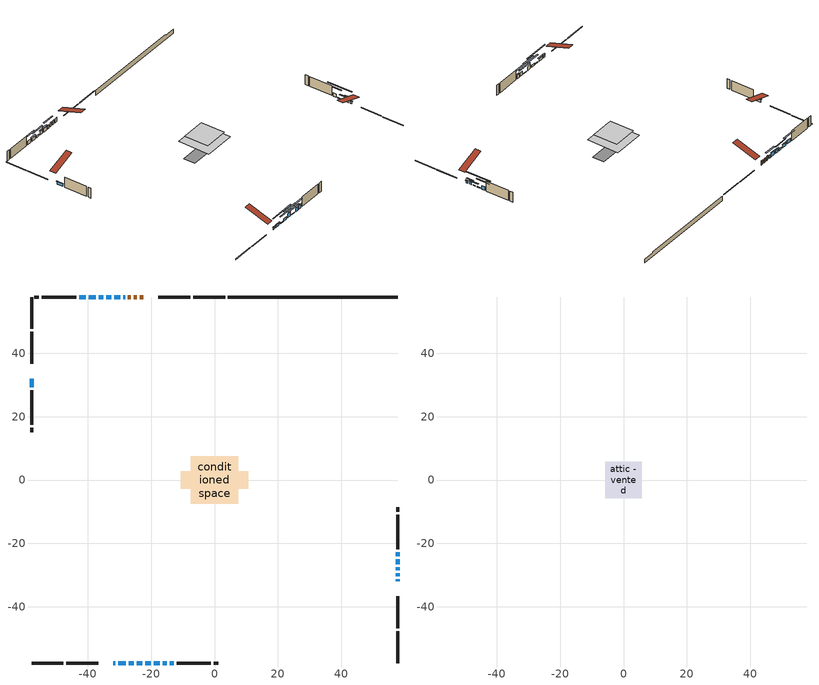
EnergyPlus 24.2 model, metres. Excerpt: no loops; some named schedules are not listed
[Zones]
conditioned space
 floor outside (Floor1 construction): -2.55,-2.55 -2.55,2.55 2.55,2.55 2.55,-2.55 z0.64
 floor adiabatic (AdiabaticFloorConstruction): -7.51,-7.51 -7.51,7.51 7.51,7.51 7.51,-7.51 z3.08
 floor foundation (Slab1 construction): -10.65,-2.72 -10.65,2.72 10.65,2.72 10.65,-2.72 z-1.68
 wall outside (RimJoist1 construction): 3.32,57.74 -6.74,57.74 / -57.74,-57.74 -47.69,-57.74 / -57.74,57.74 -57.74,47.69 / 57.74,-57.74 57.74,-47.69 z0.64:0.94
 wall outside (RimJoist2 construction): -7.66,57.74 -17.69,57.74 / -46.76,-57.74 -36.73,-57.74 / -57.74,46.76 -57.74,36.73 / 57.74,-46.76 57.74,-36.73 z0.64:0.94
 wall outside (AdiabaticWallConstruction 1): -22.53,57.74 -23.65,57.74 / -24.58,57.74 -25.44,57.74 / -26.37,57.74 -27.3,57.74 z0.64:2.67
 wall outside (AdiabaticWallConstruction): -28.23,57.74 -28.74,57.74 z0.64:2.24; -29.67,57.74 -31.68,57.74 / -32.6,57.74 -34.1,57.74 / -40.68,57.74 -42.68,57.74 z0.64:2.39; -35.03,57.74 -36.53,57.74 z0.64:1.5; -37.46,57.74 -39.75,57.74 z0.64:2.11; -31.89,-57.74 -31.25,-57.74 z0.64:1.76; -30.33,-57.74 -27.99,-57.74 / -24.61,-57.74 -22.83,-57.74 z0.64:1.78; 57.74,-31.89 57.74,-31.28 z0.64:1.61; 57.74,-30.35 57.74,-29.38 z0.64:1.96; 57.74,-28.46 57.74,-27.49 z0.64:0.97; -27.06,-57.74 -25.54,-57.74 z0.64:1.02; 57.74,-26.56 57.74,-25.04 z0.64:1; -21.9,-57.74 -20.07,-57.74 z0.64:2.65; -19.15,-57.74 -17.32,-57.74 z0.64:0.95; -16.39,-57.74 -15.12,-57.74 / -14.19,-57.74 -12.92,-57.74 z0.64:2.37; 57.74,-24.11 57.74,-22.79 z0.64:2.27; -57.74,31.89 -57.74,29.25 z0.64:1.81
 wall outside (Wall1 construction): -43.61,57.74 -54.45,57.74 / -11.99,-57.74 -1.15,-57.74 / -57.74,28.32 -57.74,17.48 / 57.74,-21.86 57.74,-11.02 z0.64:5.52
 wall outside (Wall2 construction): -55.38,57.74 -56.81,57.74 / -0.22,-57.74 1.22,-57.74 / -57.74,16.55 -57.74,15.12 / 57.74,-10.09 57.74,-8.66 z0.64:5.52
 wall foundation (FoundationWall1 construction): 4.25,57.74,-1.68 4.25,57.74,0.64 52.39,57.74,0.64 52.39,57.74,0.08 57.74,57.74,0.08 57.74,57.74,-1.68
 window (WindowConstruction 17): -28.23,57.74 -28.74,57.74 z0.64:2.24
 window (WindowConstruction 8): -29.67,57.74 -31.67,57.74 z0.64:2.39
 window (WindowConstruction 9): -32.6,57.74 -34.1,57.74 z0.64:2.39
 window (WindowConstruction 10): -35.03,57.74 -36.53,57.74 z0.64:1.5
 window (WindowConstruction 11): -37.46,57.74 -39.75,57.74 z0.64:2.11
 window (WindowConstruction 12): -31.89,-57.74 -31.26,-57.74 z0.64:1.76
 window (WindowConstruction 13): -30.33,-57.74 -27.99,-57.74 z0.64:1.78
 window (WindowConstruction 14): 57.74,-31.89 57.74,-31.28 z0.64:1.61
 window (WindowConstruction 15): 57.74,-30.35 57.74,-29.38 z0.64:1.96
 window (WindowConstruction 16): 57.74,-28.46 57.74,-27.49 z0.64:0.97
 window (WindowConstruction): -40.68,57.74 -42.68,57.74 z0.64:2.39
 window (WindowConstruction 18): -27.06,-57.74 -25.54,-57.74 z0.64:1.02
 window (WindowConstruction 19): 57.74,-26.56 57.74,-25.04 z0.64:1
 window (WindowConstruction 1): -24.61,-57.74 -22.83,-57.74 z0.64:1.78
 window (WindowConstruction 2): -21.9,-57.74 -20.08,-57.74 z0.64:2.65
 window (WindowConstruction 3): -19.15,-57.74 -17.32,-57.74 z0.64:0.94
 window (WindowConstruction 4): -16.39,-57.74 -15.12,-57.74 z0.64:2.37
 window (WindowConstruction 5): -14.19,-57.74 -12.92,-57.74 z0.64:2.37
 window (WindowConstruction 6): 57.74,-24.11 57.74,-22.79 z0.64:2.26
 window (WindowConstruction 7): -57.74,31.89 -57.74,29.25 z0.64:1.81
 door (Door): -22.53,57.74 -23.65,57.74 z0.64:2.67
 door (Door 1): -24.58,57.74 -25.44,57.74 z0.64:2.67
 door (Door 2): -26.37,57.74 -27.3,57.74 z0.64:2.67
 ceiling adiabatic (AdiabaticFloorConstruction): 7.51,-7.51 7.51,7.51 -7.51,7.51 -7.51,-7.51 z3.08
attic - vented
 floor to conditioned space (Floor2 construction Reversed): -5.81,-5.81 -5.81,5.81 5.81,5.81 5.81,-5.81 z5.52
 roof outside (Roof1 construction): -21.6,57.74,5.52 -21.6,46.43,9.29 -18.62,46.43,9.29 -18.62,57.74,5.52; -32.82,-57.74,5.52 -32.82,-46.43,9.29 -35.8,-46.43,9.29 -35.8,-57.74,5.52; -57.74,32.82,5.52 -46.43,32.82,9.29 -46.43,35.8,9.29 -57.74,35.8,5.52; 57.74,-32.82,5.52 46.43,-32.82,9.29 46.43,-35.8,9.29 57.74,-35.8,5.52
shading: -31.41,57.74 -25.56,57.74 -25.56,58.16 -31.41,58.16 z4.91; -31.97,57.74 -29.37,57.74 -29.37,58.2 -31.97,58.2 z2.69; -34.3,57.74 -32.4,57.74 -32.4,58.16 -34.3,58.16 z2.59; -39.2,57.74 -32.36,57.74 -32.36,58.16 -39.2,58.16 z4.17; -40.05,57.74 -37.16,57.74 -37.16,58.2 -40.05,58.2 z2.41; -30.96,-57.74 -32.19,-57.74 -32.19,-58.2 -30.96,-58.2 z2.06; -27.69,-57.74 -30.63,-57.74 -30.63,-58.2 -27.69,-58.2 z2.08; 57.74,-30.98 57.74,-32.19 58.2,-32.19 58.2,-30.98 z1.9; 57.74,-28.17 57.74,-31.57 58.2,-31.57 58.2,-28.17 z3.18; 57.74,-25.81 57.74,-30.13 58.2,-30.13 58.2,-25.81 z2.65; -45.35,57.74 -38.01,57.74 -38.01,58.16 -45.35,58.16 z5.06; -20.16,-57.74 -32.44,-57.74 -32.44,-58.16 -20.16,-58.16 z6.4; 57.74,-19.66 57.74,-31.94 58.16,-31.94 58.16,-19.66 z6.38; -20.16,-57.74 -27.28,-57.74 -27.28,-58.16 -20.16,-58.16 z4.45; -17.41,-57.74 -24.57,-57.74 -24.57,-58.16 -17.41,-58.16 z5.32; -14.65,-57.74 -21.82,-57.74 -21.82,-58.16 -14.65,-58.16 z3.61; -12.45,-57.74 -19.06,-57.74 -19.06,-58.16 -12.45,-58.16 z5.04; -12.72,-57.74 -14.39,-57.74 -14.39,-58.16 -12.72,-58.16 z2.57; 57.74,-20.12 57.74,-26.78 58.16,-26.78 58.16,-20.12 z4.93; -57.74,28.95 -57.74,32.19 -58.2,32.19 -58.2,28.95 z2.11
[Building]
Building 1: Terrain=Suburbs
[Site:Location]
Toronto City Centre_ON: Latitude {deg}=43.63; Longitude {deg}=-79.39; Time Zone {hr}=-5; Elevation {m}=77; Keep Site Location Information=Yes
[Site:GroundTemperature:Shallow]
5.01852, 3.26908, 3.12898, 3.95918, 7.29196, 10.6092, 13.4851, 15.3069, 15.4617, 13.9799, 11.1774, 7.9619
[Site:WaterMainsTemperature]
Calculation Method=Schedule; Temperature Schedule=mains temperature schedule
[Material] Roughness=Rough; Thermal Absorptance=0.9
Name | Thickness {m} | Conductivity {W/m-K} | Density {kg/m3} | Specific Heat {J/kg-K} | Solar Absorptance | Visible Absorptance
asphalt or fiberglass shingles | 0.00635 | 0.162714 | 1121.4 | 1465.45 | 0.4 | 0.4
ceiling loosefill ins | 0.254 | 0.0480833 | 16.02 | 1046.75 | 0.7 | 0.7
ceiling stud and cavity | 0.1397 | 0.0910875 | 65.682 | 1177.47 | 0.7 | 0.7
concrete 4.0 in. | 0.1016 | 1.803125 | 2242.8 | 837.4 | 0.7 | 0.7
concrete 8.0 in. | 0.2032 | 1.803125 | 2242.8 | 837.4 | 0.7 | 0.7
door material | 0.04445 | 0.0639163 | 512.64 | 1214.23 | 0.7 | 0.7
door material 1 | 0.04445 | 0.188738 | 512.64 | 1214.23 | 0.7 | 0.7
exterior vertical ins | 0.00392342 | 0.029427 | 32.04 | 1214.23 | 0.7 | 0.7
floor covering | 0.0127 | 0.0433444 | 54.468 | 1339.84 | 0.6 | 0.6
floor rigid ins | 0.103632 | 0.029427 | 32.04 | 1214.23 | 0.7 | 0.7
floor rigid ins 1; wall rigid ins 1 | 0.512978 | 0.029427 | 32.04 | 1214.23 | 0.7 | 0.7
floor stud and cavity | 0.1397 | 0.159891 | 92.3553 | 1139.71 | 0.7 | 0.7
floor stud and cavity 1 | 0.1397 | 1.75129 | 37.0049 | 1207.88 | 0.7 | 0.7
furniture material conditioned space 1 | 0.1524 | 0.115458 | 640.8 | 1214.23 | 0.6 | 0.6
gypsum board | 0.0127 | 0.160291 | 801 | 837.4 | 0.6 | 0.6
gypsum board 1 | 0.0127 | 0.160291 | 801 | 837.4 | 0.7 | 0.7
osb sheathing 0.5 in. | 0.0127 | 0.115458 | 512.64 | 1214.23 | 0.7 | 0.7
osb sheathing 0.75 in. | 0.01905 | 0.115458 | 512.64 | 1214.23 | 0.7 | 0.7
osb sheathing 2.0 in. | 0.0508 | 0.115458 | 512.64 | 1214.23 | 0.7 | 0.7
rim joist rigid ins; wall rigid ins | 0.051816 | 0.029427 | 32.04 | 1214.23 | 0.7 | 0.7
rim joist stud and cavity | 0.0508 | 0.0404867 | 125.044 | 1163.47 | 0.6 | 0.6
rim joist stud and cavity 1 | 0.0508 | 0.0407152 | 125.044 | 1163.47 | 0.6 | 0.6
wall stud and cavity | 0.1397 | 0.1517 | 139.0536 | 1170.24 | 0.7 | 0.7
wall stud and cavity 1 | 0.1397 | 0.188455 | 139.0536 | 1170.24 | 0.7 | 0.7
wall stud and cavity 2 | 0.0889 | 0.380278 | 52.3479 | 1209.89 | 0.7 | 0.7
wall stud and cavity 3 | 0.0889 | 0.391764 | 83.0341 | 1211.67 | 0.7 | 0.7
wood siding | 0.0254 | 0.102417 | 544.68 | 1172.36 | 0.4 | 0.4
wood siding 1; wood siding 2; wood siding 3 | 0.0254 | 0.102417 | 544.68 | 1172.36 | 0.7 | 0.7
[WindowMaterial:SimpleGlazingSystem]
Name | U-Factor {W/m2-K} | Solar Heat Gain Coefficient
WindowMaterial | 3.03546 | 0.65
WindowMaterial 1 | 3.05136 | 0.62
WindowMaterial 10 | 3.03773 | 0.65
WindowMaterial 11 | 3.08713 | 0.53
WindowMaterial 12 | 3.04681 | 0.63
WindowMaterial 13 | 3.09224 | 0.51
WindowMaterial 14 | 3.06442 | 0.66
WindowMaterial 15 | 3.145612 | 0.53
WindowMaterial 16 | 2.38703 | 0.55
WindowMaterial 17 | 2.49094 | 0.34
WindowMaterial 18 | 2.750991 | 0.33
WindowMaterial 2 | 3.313113 | 0.59
WindowMaterial 3 | 3.15867 | 0.54
WindowMaterial 4 | 3.04795 | 0.68
WindowMaterial 5 | 3.04852 | 0.63
WindowMaterial 6 | 3.05817 | 0.6
WindowMaterial 7 | 3.03376 | 0.7
WindowMaterial 8 | 3.04114 | 0.69
WindowMaterial 9 | 3.06612 | 0.66
[Construction]
AdiabaticFloorConstruction: floor stud and cavity 1, floor rigid ins 1, osb sheathing 0.75 in., floor covering
AdiabaticWallConstruction: wood siding 2, wall rigid ins 1, wall stud and cavity 2, gypsum board
AdiabaticWallConstruction 1: wood siding 3, wall rigid ins 1, wall stud and cavity 2, gypsum board
Door; Door 1: door material
Door 2: door material 1
Floor1 construction: floor stud and cavity, floor rigid ins, osb sheathing 0.75 in., floor covering
Floor2 construction Reversed: gypsum board, ceiling stud and cavity, ceiling loosefill ins
FoundationWall1 construction: concrete 8.0 in., gypsum board 1
furniture construction conditioned space 1: furniture material conditioned space 1
PartitionWallConstruction: gypsum board, wall stud and cavity 3, gypsum board
RimJoist1 construction: wood siding 1, rim joist rigid ins, osb sheathing 2.0 in., rim joist stud and cavity
RimJoist2 construction: wood siding 1, rim joist rigid ins, osb sheathing 2.0 in., rim joist stud and cavity 1
Roof1 construction: asphalt or fiberglass shingles
Slab1 construction: concrete 4.0 in.
Wall1 construction: wood siding, wall rigid ins, osb sheathing 0.5 in., wall stud and cavity, gypsum board
Wall2 construction: wood siding, wall rigid ins, osb sheathing 0.5 in., wall stud and cavity 1, gypsum board
WindowConstruction: WindowMaterial
WindowConstruction 1: WindowMaterial 1
WindowConstruction 10: WindowMaterial 9
WindowConstruction 11: WindowMaterial 10
WindowConstruction 12: WindowMaterial 11
WindowConstruction 13: WindowMaterial 12
WindowConstruction 14: WindowMaterial 13
WindowConstruction 15: WindowMaterial 14
WindowConstruction 16: WindowMaterial 15
WindowConstruction 17: WindowMaterial 16
WindowConstruction 18: WindowMaterial 17
WindowConstruction 19: WindowMaterial 18
WindowConstruction 2: WindowMaterial 2
WindowConstruction 3: WindowMaterial 3
WindowConstruction 4: WindowMaterial 4
WindowConstruction 5; WindowConstruction 6: WindowMaterial 5
WindowConstruction 7: WindowMaterial 6
WindowConstruction 8: WindowMaterial 7
WindowConstruction 9: WindowMaterial 8
[Zone] Multiplier=1; Part of Total Floor Area=Yes
Name | Volume {m3}
attic - vented | 82.5325
conditioned space | 919.4
[Space]
Name | Zone | Volume {m3}
attic - vented 1 | attic - vented | 82.5325
conditioned space 1 | conditioned space | 919.4
[ZoneInfiltration:EffectiveLeakageArea]
infil attic - vented 1: Zone or Space=attic - vented 1; Schedule=Always On Discrete; Effective Air Leakage Area {cm2}=5677.9; Stack Coefficient=0.000262173; Wind Coefficient=1.09399e-05
[ZoneMixing]
whole house fan mix: Zone or Space=attic - vented; Schedule=Always On Continuous; Design Flow Rate Calculation Method=Flow/Zone; Design Flow Rate {m3/s}=0; Source Zone or Space=conditioned space
[SurfaceProperty:ExposedFoundationPerimeter]
Slab1: Exposed Perimeter Calculation Method=TotalExposedPerimeter; Total Exposed Perimeter {m}=53.493
[InternalMass] Zone or ZoneList=conditioned space; Space or SpaceList=conditioned space 1
Name | Construction | Surface Area {m2}
furniture mass conditioned space 1 | furniture construction conditioned space 1 | 147.08
partition wall mass | PartitionWallConstruction | 367.7
[Lights]
interior lighting: Zone or ZoneList or Space or SpaceList=conditioned space 1; Schedule=interior lighting schedule; Design Level Calculation Method=LightingLevel; Lighting Level {W}=343.2; Return Air Fraction=0; Fraction Radiant=0.6; Fraction Visible=0.2; Fraction Replaceable=1
[People]
occupants: Zone or ZoneList or Space or SpaceList=conditioned space 1; Number of People Schedule=occupants schedule; Number of People Calculation Method=People; Number of People=3; Fraction Radiant=0.314171; Sensible Heat Fraction=0.56303; Activity Level Schedule=occupants activity schedule; Carbon Dioxide Generation Rate {m3/s-W}=0; Enable ASHRAE 55 Comfort Warnings=No; Mean Radiant Temperature Calculation Type=EnclosureAveraged
[ElectricEquipment] Zone or ZoneList or Space or SpaceList=conditioned space 1; Design Level Calculation Method=EquipmentLevel
Name | Schedule | Design Level {W} | Fraction Latent | Fraction Radiant | Fraction Lost
clothes dryer | clothes dryer schedule | 140.772 | 0.015 | 0.081 | 0.85
clothes washer | clothes washer schedule | 32.1985 | 0.03 | 0.162 | 0.7
cooking range | cooking range schedule | 215.147 | 0.08 | 0.432 | 0.2
dishwasher | dishwasher schedule | 66.8632 | 0.3 | 0.18 | 0.4
fridge | fridge schedule | 72.9452 | 0 | 0.6 | 0
mech vent bath fan 0 | mech vent bath fan 0 schedule | 50.2 | 0 | 0 | 1
mech vent bath fan 1 | mech vent bath fan 1 schedule | 50.2 | 0 | 0 | 1
mech vent bath fan 2 | mech vent bath fan 2 schedule | 50.2 | 0 | 0 | 1
mech vent bath fan 3 | mech vent bath fan 3 schedule | 50.2 | 0 | 0 | 1
mech vent bath fan 4 | mech vent bath fan 4 schedule | 50.2 | 0 | 0 | 1
mech vent house fan | mech vent house fan schedule | 0 | 0 | 0 | 1
mech vent house fan cfis | mech vent house fan cfis schedule | 0 | 0 | 0 | 0
mech vent range fan 0 | mech vent range fan 0 schedule | 57 | 0 | 0 | 1
misc plug loads | misc plug loads schedule | 494.7 | 0.045 | 0.513 | 0.1
whole house fan | Always On Discrete | 0 | 0 | 0 | 1
[OtherEquipment] Zone or ZoneList or Space or SpaceList=conditioned space 1; Design Level Calculation Method=EquipmentLevel
Name | Fuel Type | Schedule | Design Level {W} | Fraction Latent | Fraction Radiant | Fraction Lost
clothes dryer 1 | Electricity | clothes dryer schedule | 0 | 0.015 | 0.081 | 0.85
cooking range 1 | Electricity | cooking range schedule | 0 | 0.08 | 0.432 | 0.2
general water use latent | None | general water use schedule | 62.594 | 1 | 0 | 0
general water use sensible | None | general water use schedule | -61.6891 | 0 | 0.6 | 0
mech vent house fan latent load | None | Always On Discrete | 0 | 1 | 0 | 0
mech vent house fan sensible load | None | Always On Discrete | 0 | 0 | 0 | 0
water heater energy adjustment1 | NaturalGas | Always On Discrete | 0.01 | 0 | 0 | 1
[ZoneInfiltration:DesignFlowRate] Zone or ZoneList or Space or SpaceList=conditioned space 1; Schedule=Always On Discrete; Design Flow Rate Calculation Method=Flow/Zone; Design Flow Rate {m3/s}=0
infil flow; natural vent flow; whole house fan flow
[Foundation:Kiva]
Foundation Kiva 1: Initial Indoor Air Temperature {C}=18; Wall Height Above Grade {m}=0.639989; Wall Depth Below Slab {m}=0.2032; Custom Block Material Name 1=exterior vertical ins; Custom Block Depth 1 {m}=2.31999; Custom Block X Position 1 {m}=0.2159; Custom Block Z Position 1 {m}=0
[Foundation:Kiva:Settings]
Soil Conductivity {W/m-K}=0.849921; Soil Density {kg/m3}=1842.3; Soil Specific Heat {J/kg-K}=418.7; Ground Solar Absorptivity=0.9; Ground Thermal Absorptivity=0.9; Ground Surface Roughness {m}=0.03; Far-Field Width {m}=40; Deep-Ground Boundary Condition=ZeroFlux; Deep-Ground Depth {m}=40; Minimum Cell Dimension {m}=0.2; Maximum Cell Growth Coefficient=3; Simulation Timestep=Timestep
[Exterior:Lights]
exterior lighting: Schedule=exterior lighting schedule; Design Level {W}=75.6
[Schedule:Constant]
Name | Hourly Value
Always On Continuous; mech vent house fan schedule; mech vent house fan cfis schedule; Always On Discrete | 1
occupants activity schedule | 117.228
fridge schedule | 0
[Schedule:Week:Daily]
interior lighting schedule Week Rule - Jan1-Jan27: interior lighting schedule day, interior lighting schedule day, interior lighting schedule day, interior lighting schedule day, interior lighting schedule day, interior lighting schedule day, interior lighting schedule day, interior lighting schedule default day, interior lighting schedule default day, interior lighting schedule default day, interior lighting schedule default day, interior lighting schedule default day
interior lighting schedule Week Rule - Jan28-Feb3: interior lighting schedule day, interior lighting schedule day, interior lighting schedule day, interior lighting schedule day, interior lighting schedule day 1, interior lighting schedule day 1, interior lighting schedule day 1, interior lighting schedule default day, interior lighting schedule default day, interior lighting schedule default day, interior lighting schedule default day, interior lighting schedule default day
interior lighting schedule Week Rule - Feb4-Feb24: interior lighting schedule day 1, interior lighting schedule day 1, interior lighting schedule day 1, interior lighting schedule day 1, interior lighting schedule day 1, interior lighting schedule day 1, interior lighting schedule day 1, interior lighting schedule default day, interior lighting schedule default day, interior lighting schedule default day, interior lighting schedule default day, interior lighting schedule default day
interior lighting schedule Week Rule - Feb25-Mar3: interior lighting schedule day 1, interior lighting schedule day 1, interior lighting schedule day 1, interior lighting schedule day 1, interior lighting schedule day 2, interior lighting schedule day 2, interior lighting schedule day 2, interior lighting schedule default day, interior lighting schedule default day, interior lighting schedule default day, interior lighting schedule default day, interior lighting schedule default day
interior lighting schedule Week Rule - Mar4-Mar31: interior lighting schedule day 2, interior lighting schedule day 2, interior lighting schedule day 2, interior lighting schedule day 2, interior lighting schedule day 2, interior lighting schedule day 2, interior lighting schedule day 2, interior lighting schedule default day, interior lighting schedule default day, interior lighting schedule default day, interior lighting schedule default day, interior lighting schedule default day
interior lighting schedule Week Rule - Apr1-Apr28: interior lighting schedule day 3, interior lighting schedule day 3, interior lighting schedule day 3, interior lighting schedule day 3, interior lighting schedule day 3, interior lighting schedule day 3, interior lighting schedule day 3, interior lighting schedule default day, interior lighting schedule default day, interior lighting schedule default day, interior lighting schedule default day, interior lighting schedule default day
interior lighting schedule Week Rule - Apr29-May5: interior lighting schedule day 3, interior lighting schedule day 3, interior lighting schedule day 4, interior lighting schedule day 4, interior lighting schedule day 4, interior lighting schedule day 4, interior lighting schedule day 4, interior lighting schedule default day, interior lighting schedule default day, interior lighting schedule default day, interior lighting schedule default day, interior lighting schedule default day
interior lighting schedule Week Rule - May6-May26: interior lighting schedule day 4, interior lighting schedule day 4, interior lighting schedule day 4, interior lighting schedule day 4, interior lighting schedule day 4, interior lighting schedule day 4, interior lighting schedule day 4, interior lighting schedule default day, interior lighting schedule default day, interior lighting schedule default day, interior lighting schedule default day, interior lighting schedule default day
interior lighting schedule Week Rule - May27-Jun2: interior lighting schedule day 4, interior lighting schedule day 4, interior lighting schedule day 4, interior lighting schedule day 4, interior lighting schedule day 4, interior lighting schedule day 5, interior lighting schedule day 5, interior lighting schedule default day, interior lighting schedule default day, interior lighting schedule default day, interior lighting schedule default day, interior lighting schedule default day
interior lighting schedule Week Rule - Jun3-Jun30: interior lighting schedule day 5, interior lighting schedule day 5, interior lighting schedule day 5, interior lighting schedule day 5, interior lighting schedule day 5, interior lighting schedule day 5, interior lighting schedule day 5, interior lighting schedule default day, interior lighting schedule default day, interior lighting schedule default day, interior lighting schedule default day, interior lighting schedule default day
interior lighting schedule Week Rule - Jul1-Jul28: interior lighting schedule day 6, interior lighting schedule day 6, interior lighting schedule day 6, interior lighting schedule day 6, interior lighting schedule day 6, interior lighting schedule day 6, interior lighting schedule day 6, interior lighting schedule default day, interior lighting schedule default day, interior lighting schedule default day, interior lighting schedule default day, interior lighting schedule default day
interior lighting schedule Week Rule - Jul29-Aug4: interior lighting schedule day 6, interior lighting schedule day 6, interior lighting schedule day 6, interior lighting schedule day 7, interior lighting schedule day 7, interior lighting schedule day 7, interior lighting schedule day 7, interior lighting schedule default day, interior lighting schedule default day, interior lighting schedule default day, interior lighting schedule default day, interior lighting schedule default day
interior lighting schedule Week Rule - Aug5-Aug25: interior lighting schedule day 7, interior lighting schedule day 7, interior lighting schedule day 7, interior lighting schedule day 7, interior lighting schedule day 7, interior lighting schedule day 7, interior lighting schedule day 7, interior lighting schedule default day, interior lighting schedule default day, interior lighting schedule default day, interior lighting schedule default day, interior lighting schedule default day
interior lighting schedule Week Rule - Aug26-Sep1: interior lighting schedule day 7, interior lighting schedule day 7, interior lighting schedule day 7, interior lighting schedule day 7, interior lighting schedule day 7, interior lighting schedule day 7, interior lighting schedule day 8, interior lighting schedule default day, interior lighting schedule default day, interior lighting schedule default day, interior lighting schedule default day, interior lighting schedule default day
interior lighting schedule Week Rule - Sep2-Sep29: interior lighting schedule day 8, interior lighting schedule day 8, interior lighting schedule day 8, interior lighting schedule day 8, interior lighting schedule day 8, interior lighting schedule day 8, interior lighting schedule day 8, interior lighting schedule default day, interior lighting schedule default day, interior lighting schedule default day, interior lighting schedule default day, interior lighting schedule default day
interior lighting schedule Week Rule - Sep30-Oct6: interior lighting schedule day 8, interior lighting schedule day 9, interior lighting schedule day 9, interior lighting schedule day 9, interior lighting schedule day 9, interior lighting schedule day 9, interior lighting schedule day 9, interior lighting schedule default day, interior lighting schedule default day, interior lighting schedule default day, interior lighting schedule default day, interior lighting schedule default day
interior lighting schedule Week Rule - Oct7-Oct27: interior lighting schedule day 9, interior lighting schedule day 9, interior lighting schedule day 9, interior lighting schedule day 9, interior lighting schedule day 9, interior lighting schedule day 9, interior lighting schedule day 9, interior lighting schedule default day, interior lighting schedule default day, interior lighting schedule default day, interior lighting schedule default day, interior lighting schedule default day
interior lighting schedule Week Rule - Oct28-Nov3: interior lighting schedule day 9, interior lighting schedule day 9, interior lighting schedule day 9, interior lighting schedule day 9, interior lighting schedule day 10, interior lighting schedule day 10, interior lighting schedule day 10, interior lighting schedule default day, interior lighting schedule default day, interior lighting schedule default day, interior lighting schedule default day, interior lighting schedule default day
interior lighting schedule Week Rule - Nov4-Nov24: interior lighting schedule day 10, interior lighting schedule day 10, interior lighting schedule day 10, interior lighting schedule day 10, interior lighting schedule day 10, interior lighting schedule day 10, interior lighting schedule day 10, interior lighting schedule default day, interior lighting schedule default day, interior lighting schedule default day, interior lighting schedule default day, interior lighting schedule default day
interior lighting schedule Week Rule - Nov25-Dec1: interior lighting schedule day 10, interior lighting schedule day 10, interior lighting schedule day 10, interior lighting schedule day 10, interior lighting schedule day 10, interior lighting schedule day 10, interior lighting schedule day 11, interior lighting schedule default day, interior lighting schedule default day, interior lighting schedule default day, interior lighting schedule default day, interior lighting schedule default day
interior lighting schedule Week Rule - Dec2-Dec31: interior lighting schedule day 11, interior lighting schedule day 11, interior lighting schedule day 11, interior lighting schedule day 11, interior lighting schedule day 11, interior lighting schedule day 11, interior lighting schedule day 11, interior lighting schedule default day, interior lighting schedule default day, interior lighting schedule default day, interior lighting schedule default day, interior lighting schedule default day
occupants schedule Week Rule - Jan1-Dec31: occupants schedule day, occupants schedule day, occupants schedule day, occupants schedule day, occupants schedule day, occupants schedule day, occupants schedule day, occupants schedule default day, occupants schedule default day, occupants schedule default day, occupants schedule default day, occupants schedule default day
clothes dryer schedule Week Rule - Jan1-Dec31: clothes dryer schedule day, clothes dryer schedule day, clothes dryer schedule day, clothes dryer schedule day, clothes dryer schedule day, clothes dryer schedule day, clothes dryer schedule day, clothes dryer schedule default day, clothes dryer schedule default day, clothes dryer schedule default day, clothes dryer schedule default day, clothes dryer schedule default day
clothes washer schedule Week Rule - Jan1-Dec31: clothes washer schedule day, clothes washer schedule day, clothes washer schedule day, clothes washer schedule day, clothes washer schedule day, clothes washer schedule day, clothes washer schedule day, clothes washer schedule default day, clothes washer schedule default day, clothes washer schedule default day, clothes washer schedule default day, clothes washer schedule default day
cooking range schedule Week Rule - Jan1-Dec31: cooking range schedule day, cooking range schedule day, cooking range schedule day, cooking range schedule day, cooking range schedule day, cooking range schedule day, cooking range schedule day, cooking range schedule default day, cooking range schedule default day, cooking range schedule default day, cooking range schedule default day, cooking range schedule default day
dishwasher schedule Week Rule - Jan1-Dec31: dishwasher schedule day, dishwasher schedule day, dishwasher schedule day, dishwasher schedule day, dishwasher schedule day, dishwasher schedule day, dishwasher schedule day, dishwasher schedule default day, dishwasher schedule default day, dishwasher schedule default day, dishwasher schedule default day, dishwasher schedule default day
mech vent bath fan 0 schedule Week Rule - Jan1-Dec31: mech vent bath fan 0 schedule day, mech vent bath fan 0 schedule day, mech vent bath fan 0 schedule day, mech vent bath fan 0 schedule day, mech vent bath fan 0 schedule day, mech vent bath fan 0 schedule day, mech vent bath fan 0 schedule day, mech vent bath fan 0 schedule default day, mech vent bath fan 0 schedule default day, mech vent bath fan 0 schedule default day, mech vent bath fan 0 schedule default day, mech vent bath fan 0 schedule default day
mech vent bath fan 1 schedule Week Rule - Jan1-Dec31: mech vent bath fan 1 schedule day, mech vent bath fan 1 schedule day, mech vent bath fan 1 schedule day, mech vent bath fan 1 schedule day, mech vent bath fan 1 schedule day, mech vent bath fan 1 schedule day, mech vent bath fan 1 schedule day, mech vent bath fan 1 schedule default day, mech vent bath fan 1 schedule default day, mech vent bath fan 1 schedule default day, mech vent bath fan 1 schedule default day, mech vent bath fan 1 schedule default day
mech vent bath fan 2 schedule Week Rule - Jan1-Dec31: mech vent bath fan 2 schedule day, mech vent bath fan 2 schedule day, mech vent bath fan 2 schedule day, mech vent bath fan 2 schedule day, mech vent bath fan 2 schedule day, mech vent bath fan 2 schedule day, mech vent bath fan 2 schedule day, mech vent bath fan 2 schedule default day, mech vent bath fan 2 schedule default day, mech vent bath fan 2 schedule default day, mech vent bath fan 2 schedule default day, mech vent bath fan 2 schedule default day
mech vent bath fan 3 schedule Week Rule - Jan1-Dec31: mech vent bath fan 3 schedule day, mech vent bath fan 3 schedule day, mech vent bath fan 3 schedule day, mech vent bath fan 3 schedule day, mech vent bath fan 3 schedule day, mech vent bath fan 3 schedule day, mech vent bath fan 3 schedule day, mech vent bath fan 3 schedule default day, mech vent bath fan 3 schedule default day, mech vent bath fan 3 schedule default day, mech vent bath fan 3 schedule default day, mech vent bath fan 3 schedule default day
mech vent bath fan 4 schedule Week Rule - Jan1-Dec31: mech vent bath fan 4 schedule day, mech vent bath fan 4 schedule day, mech vent bath fan 4 schedule day, mech vent bath fan 4 schedule day, mech vent bath fan 4 schedule day, mech vent bath fan 4 schedule day, mech vent bath fan 4 schedule day, mech vent bath fan 4 schedule default day, mech vent bath fan 4 schedule default day, mech vent bath fan 4 schedule default day, mech vent bath fan 4 schedule default day, mech vent bath fan 4 schedule default day
mech vent range fan 0 schedule Week Rule - Jan1-Dec31: mech vent range fan 0 schedule day, mech vent range fan 0 schedule day, mech vent range fan 0 schedule day, mech vent range fan 0 schedule day, mech vent range fan 0 schedule day, mech vent range fan 0 schedule day, mech vent range fan 0 schedule day, mech vent range fan 0 schedule default day, mech vent range fan 0 schedule default day, mech vent range fan 0 schedule default day, mech vent range fan 0 schedule default day, mech vent range fan 0 schedule default day
misc plug loads schedule Week Rule - Jan1-Dec31: misc plug loads schedule day, misc plug loads schedule day, misc plug loads schedule day, misc plug loads schedule day, misc plug loads schedule day, misc plug loads schedule day, misc plug loads schedule day, misc plug loads schedule default day, misc plug loads schedule default day, misc plug loads schedule default day, misc plug loads schedule default day, misc plug loads schedule default day
general water use schedule Week Rule - Jan1-Dec31: general water use schedule day, general water use schedule day, general water use schedule day, general water use schedule day, general water use schedule day, general water use schedule day, general water use schedule day, general water use schedule default day, general water use schedule default day, general water use schedule default day, general water use schedule default day, general water use schedule default day
exterior lighting schedule Week Rule - Jan1-Jan27: exterior lighting schedule day, exterior lighting schedule day, exterior lighting schedule day, exterior lighting schedule day, exterior lighting schedule day, exterior lighting schedule day, exterior lighting schedule day, exterior lighting schedule default day, exterior lighting schedule default day, exterior lighting schedule default day, exterior lighting schedule default day, exterior lighting schedule default day
[Schedule:Year]
interior lighting schedule: interior lighting schedule Week Rule - Jan1-Jan27, 1, 1, 1, 27, interior lighting schedule Week Rule - Jan28-Feb3, 1, 28, 2, 3, interior lighting schedule Week Rule - Feb4-Feb24, 2, 4, 2, 24, interior lighting schedule Week Rule - Feb25-Mar3, 2, 25, 3, 3, interior lighting schedule Week Rule - Mar4-Mar31, 3, 4, 3, 31, interior lighting schedule Week Rule - Apr1-Apr28, 4, 1, 4, 28, interior lighting schedule Week Rule - Apr29-May5, 4, 29, 5, 5, interior lighting schedule Week Rule - May6-May26, 5, 6, 5, 26, interior lighting schedule Week Rule - May27-Jun2, 5, 27, 6, 2, interior lighting schedule Week Rule - Jun3-Jun30, 6, 3, 6, 30, interior lighting schedule Week Rule - Jul1-Jul28, 7, 1, 7, 28, interior lighting schedule Week Rule - Jul29-Aug4, 7, 29, 8, 4, interior lighting schedule Week Rule - Aug5-Aug25, 8, 5, 8, 25, interior lighting schedule Week Rule - Aug26-Sep1, 8, 26, 9, 1, interior lighting schedule Week Rule - Sep2-Sep29, 9, 2, 9, 29, interior lighting schedule Week Rule - Sep30-Oct6, 9, 30, 10, 6, interior lighting schedule Week Rule - Oct7-Oct27, 10, 7, 10, 27, interior lighting schedule Week Rule - Oct28-Nov3, 10, 28, 11, 3, interior lighting schedule Week Rule - Nov4-Nov24, 11, 4, 11, 24, interior lighting schedule Week Rule - Nov25-Dec1, 11, 25, 12, 1, interior lighting schedule Week Rule - Dec2-Dec31, 12, 2, 12, 31
occupants schedule: occupants schedule Week Rule - Jan1-Dec31, 1, 1, 12, 31
clothes dryer schedule: clothes dryer schedule Week Rule - Jan1-Dec31, 1, 1, 12, 31
clothes washer schedule: clothes washer schedule Week Rule - Jan1-Dec31, 1, 1, 12, 31
cooking range schedule: cooking range schedule Week Rule - Jan1-Dec31, 1, 1, 12, 31
dishwasher schedule: dishwasher schedule Week Rule - Jan1-Dec31, 1, 1, 12, 31
mech vent bath fan 0 schedule: mech vent bath fan 0 schedule Week Rule - Jan1-Dec31, 1, 1, 12, 31
mech vent bath fan 1 schedule: mech vent bath fan 1 schedule Week Rule - Jan1-Dec31, 1, 1, 12, 31
mech vent bath fan 2 schedule: mech vent bath fan 2 schedule Week Rule - Jan1-Dec31, 1, 1, 12, 31
mech vent bath fan 3 schedule: mech vent bath fan 3 schedule Week Rule - Jan1-Dec31, 1, 1, 12, 31
mech vent bath fan 4 schedule: mech vent bath fan 4 schedule Week Rule - Jan1-Dec31, 1, 1, 12, 31
mech vent range fan 0 schedule: mech vent range fan 0 schedule Week Rule - Jan1-Dec31, 1, 1, 12, 31
misc plug loads schedule: misc plug loads schedule Week Rule - Jan1-Dec31, 1, 1, 12, 31
general water use schedule: general water use schedule Week Rule - Jan1-Dec31, 1, 1, 12, 31
exterior lighting schedule: exterior lighting schedule Week Rule - Jan1-Jan27, 1, 1, 1, 27, exterior lighting schedule Week Rule - Jan28-Feb3, 1, 28, 2, 3, exterior lighting schedule Week Rule - Feb4-Feb24, 2, 4, 2, 24, exterior lighting schedule Week Rule - Feb25-Mar3, 2, 25, 3, 3, exterior lighting schedule Week Rule - Mar4-Mar31, 3, 4, 3, 31, exterior lighting schedule Week Rule - Apr1-Apr28, 4, 1, 4, 28, exterior lighting schedule Week Rule - Apr29-May5, 4, 29, 5, 5, exterior lighting schedule Week Rule - May6-May26, 5, 6, 5, 26, exterior lighting schedule Week Rule - May27-Jun2, 5, 27, 6, 2, exterior lighting schedule Week Rule - Jun3-Jun30, 6, 3, 6, 30, exterior lighting schedule Week Rule - Jul1-Jul28, 7, 1, 7, 28, exterior lighting schedule Week Rule - Jul29-Aug4, 7, 29, 8, 4, exterior lighting schedule Week Rule - Aug5-Aug25, 8, 5, 8, 25, exterior lighting schedule Week Rule - Aug26-Sep1, 8, 26, 9, 1, exterior lighting schedule Week Rule - Sep2-Sep29, 9, 2, 9, 29, exterior lighting schedule Week Rule - Sep30-Oct6, 9, 30, 10, 6, exterior lighting schedule Week Rule - Oct7-Oct27, 10, 7, 10, 27, exterior lighting schedule Week Rule - Oct28-Nov3, 10, 28, 11, 3, exterior lighting schedule Week Rule - Nov4-Nov24, 11, 4, 11, 24, exterior lighting schedule Week Rule - Nov25-Dec1, 11, 25, 12, 1, exterior lighting schedule Week Rule - Dec2-Dec31, 12, 2, 12, 31
[Schedule:Compact]
mains temperature schedule: Through: 01/01, For: AllDays, Until: 24:00, 8.80333, Through: 01/02, For: AllDays, Until: 24:00, 8.74333, Through: 01/03, For: AllDays, Until: 24:00, 8.68389, Through: 01/04, For: AllDays, Until: 24:00, 8.62611, Through: 01/05, For: AllDays, Until: 24:00, 8.56944, Through: 01/06, For: AllDays, Until: 24:00, 8.51389, Through: 01/07, For: AllDays, Until: 24:00, 8.45944, Through: 01/08, For: AllDays, Until: 24:00, 8.40611, Through: 01/09, For: AllDays, Until: 24:00, 8.35389, Through: 01/10, For: AllDays, Until: 24:00, 8.30278, Through: 01/11, For: AllDays, Until: 24:00, 8.25333, Through: 01/12, For: AllDays, Until: 24:00, 8.205, Through: 01/13, For: AllDays, Until: 24:00, 8.15778, Through: 01/14, For: AllDays, Until: 24:00, 8.11222, Through: 01/15, For: AllDays, Until: 24:00, 8.06778, Through: 01/16, For: AllDays, Until: 24:00, 8.02444, Through: 01/17, For: AllDays, Until: 24:00, 7.98222, Through: 01/18, For: AllDays, Until: 24:00, 7.94167, Through: 01/19, For: AllDays, Until: 24:00, 7.90222, Through: 01/20, For: AllDays, Until: 24:00, 7.86444, Through: 01/21, For: AllDays, Until: 24:00, 7.82778, Through: 01/22, For: AllDays, Until: 24:00, 7.79278, Through: 01/23, For: AllDays, Until: 24:00, 7.75889, Through: 01/24, For: AllDays, Until: 24:00, 7.72667, Through: 01/25, For: AllDays, Until: 24:00, 7.69556, Through: 01/26, For: AllDays, Until: 24:00, 7.66611, Through: 01/27, For: AllDays, Until: 24:00, 7.63778, Through: 01/28, For: AllDays, Until: 24:00, 7.61111, Through: 01/29, For: AllDays, Until: 24:00, 7.58556, Through: 01/30, For: AllDays, Until: 24:00, 7.56167, Through: 01/31, For: AllDays, Until: 24:00, 7.53944, Through: 02/01, For: AllDays, Until: 24:00, 7.51833, Through: 02/02, For: AllDays, Until: 24:00, 7.49889, Through: 02/03, For: AllDays, Until: 24:00, 7.48111, Through: 02/04, For: AllDays, Until: 24:00, 7.46444, Through: 02/05, For: AllDays, Until: 24:00, 7.44944, Through: 02/06, For: AllDays, Until: 24:00, 7.43556, Through: 02/07, For: AllDays, Until: 24:00, 7.42333, Through: 02/08, For: AllDays, Until: 24:00, 7.41278, Through: 02/09, For: AllDays, Until: 24:00, 7.40389, Through: 02/10, For: AllDays, Until: 24:00, 7.39611, Through: 02/11, For: AllDays, Until: 24:00, 7.39, Through: 02/12, For: AllDays, Until: 24:00, 7.38556, Through: 02/13, For: AllDays, Until: 24:00, 7.38222, Through: 02/14, For: AllDays, Until: 24:00, 7.38056, Through: 02/15, For: AllDays, Until: 24:00, 7.38056, Through: 02/16, For: AllDays, Until: 24:00, 7.38222, Through: 02/17, For: AllDays, Until: 24:00, 7.385, Through: 02/18, For: AllDays, Until: 24:00, 7.38944, Through: 02/19, For: AllDays, Until: 24:00, 7.395, Through: 02/20, For: AllDays, Until: 24:00, 7.40278, Through: 02/21, For: AllDays, Until: 24:00, 7.41167, Through: 02/22, For: AllDays, Until: 24:00, 7.42222, Through: 02/23, For: AllDays, Until: 24:00, 7.43389, Through: 02/24, For: AllDays, Until: 24:00, 7.44722, Through: 02/25, For: AllDays, Until: 24:00, 7.46222, Through: 02/26, For: AllDays, Until: 24:00, 7.47833, Through: 02/27, For: AllDays, Until: 24:00, 7.49611, Through: 02/28, For: AllDays, Until: 24:00, 7.51556, Through: 03/01, For: AllDays, Until: 24:00, 7.53667, Through: 03/02, For: AllDays, Until: 24:00, 7.55889, Through: 03/03, For: AllDays, Until: 24:00, 7.58222, Through: 03/04, For: AllDays, Until: 24:00, 7.60722, Through: 03/05, For: AllDays, Until: 24:00, 7.63389, Through: 03/06, For: AllDays, Until: 24:00, 7.66222, Through: 03/07, For: AllDays, Until: 24:00, 7.69111, Through: 03/08, For: AllDays, Until: 24:00, 7.72222, Through: 03/09, For: AllDays, Until: 24:00, 7.75444, Through: 03/10, For: AllDays, Until: 24:00, 7.78778, Through: 03/11, For: AllDays, Until: 24:00, 7.82278, Through: 03/12, For: AllDays, Until: 24:00, 7.85944, Through: 03/13, For: AllDays, Until: 24:00, 7.89722, Through: 03/14, For: AllDays, Until: 24:00, 7.93611, Through: 03/15, For: AllDays, Until: 24:00, 7.97667, Through: 03/16, For: AllDays, Until: 24:00, 8.01833, Through: 03/17, For: AllDays, Until: 24:00, 8.06167, Through: 03/18, For: AllDays, Until: 24:00, 8.10611, Through: 03/19, For: AllDays, Until: 24:00, 8.15167, Through: 03/20, For: AllDays, Until: 24:00, 8.19833, Through: 03/21, For: AllDays, Until: 24:00, 8.24667, Through: 03/22, For: AllDays, Until: 24:00, 8.29611, Through: 03/23, For: AllDays, Until: 24:00, 8.34667, Through: 03/24, For: AllDays, Until: 24:00, 8.39889, Through: 03/25, For: AllDays, Until: 24:00, 8.45167, Through: 03/26, For: AllDays, Until: 24:00, 8.50611, Through: 03/27, For: AllDays, Until: 24:00, 8.56167, Through: 03/28, For: AllDays, Until: 24:00, 8.61833, Through: 03/29, For: AllDays, Until: 24:00, 8.67611, Through: 03/30, For: AllDays, Until: 24:00, 8.735, Through: 03/31, For: AllDays, Until: 24:00, 8.795, Through: 04/01, For: AllDays, Until: 24:00, 8.85611, Through: 04/02, For: AllDays, Until: 24:00, 8.91833, Through: 04/03, For: AllDays, Until: 24:00, 8.98167, Through: 04/04, For: AllDays, Until: 24:00, 9.04556, Through: 04/05, For: AllDays, Until: 24:00, 9.11111, Through: 04/06, For: AllDays, Until: 24:00, 9.17722, Through: 04/07, For: AllDays, Until: 24:00, 9.24444, Through: 04/08, For: AllDays, Until: 24:00, 9.31222, Through: 04/09, For: AllDays, Until: 24:00, 9.38167, Through: 04/10, For: AllDays, Until: 24:00, 9.45167, Through: 04/11, For: AllDays, Until: 24:00, 9.52222, Through: 04/12, For: AllDays, Until: 24:00, 9.59444, Through: 04/13, For: AllDays, Until: 24:00, 9.66667, Through: 04/14, For: AllDays, Until: 24:00, 9.74, Through: 04/15, For: AllDays, Until: 24:00, 9.81444, Through: 04/16, For: AllDays, Until: 24:00, 9.88944, Through: 04/17, For: AllDays, Until: 24:00, 9.96556, Through: 04/18, For: AllDays, Until: 24:00, 10.0417, Through: 04/19, For: AllDays, Until: 24:00, 10.1189, Through: 04/20, For: AllDays, Until: 24:00, 10.1972, Through: 04/21, For: AllDays, Until: 24:00, 10.2756, Through: 04/22, For: AllDays, Until: 24:00, 10.355, Through: 04/23, For: AllDays, Until: 24:00, 10.435, Through: 04/24, For: AllDays, Until: 24:00, 10.515, Through: 04/25, For: AllDays, Until: 24:00, 10.5961, Through: 04/26, For: AllDays, Until: 24:00, 10.6778, Through: 04/27, For: AllDays, Until: 24:00, 10.76, Through: 04/28, For: AllDays, Until: 24:00, 10.8428, Through: 04/29, For: AllDays, Until: 24:00, 10.9261, Through: 04/30, For: AllDays, Until: 24:00, 11.0094, Through: 05/01, For: AllDays, Until: 24:00, 11.0933, Through: 05/02, For: AllDays, Until: 24:00, 11.1778, Through: 05/03, For: AllDays, Until: 24:00, 11.2628, Through: 05/04, For: AllDays, Until: 24:00, 11.3478, Through: 05/05, For: AllDays, Until: 24:00, 11.4333, Through: 05/06, For: AllDays, Until: 24:00, 11.5189, Through: 05/07, For: AllDays, Until: 24:00, 11.605, Through: 05/08, For: AllDays, Until: 24:00, 11.6917, Through: 05/09, For: AllDays, Until: 24:00, 11.7778, Through: 05/10, For: AllDays, Until: 24:00, 11.865, Through: 05/11, For: AllDays, Until: 24:00, 11.9517, Through: 05/12, For: AllDays, Until: 24:00, 12.0389, Through: 05/13, For: AllDays, Until: 24:00, 12.1261, Through: 05/14, For: AllDays, Until: 24:00, 12.2133, Through: 05/15, For: AllDays, Until: 24:00, 12.3006, Through: 05/16, For: AllDays, Until: 24:00, 12.3883, Through: 05/17, For: AllDays, Until: 24:00, 12.4756, Through: 05/18, For: AllDays, Until: 24:00, 12.5628, Through: 05/19, For: AllDays, Until: 24:00, 12.6506, Through: 05/20, For: AllDays, Until: 24:00, 12.7378, Through: 05/21, For: AllDays, Until: 24:00, 12.825, Through: 05/22, For: AllDays, Until: 24:00, 12.9122, Through: 05/23, For: AllDays, Until: 24:00, 12.9994, Through: 05/24, For: AllDays, Until: 24:00, 13.0861, Through: 05/25, For: AllDays, Until: 24:00, 13.1728, Through: 05/26, For: AllDays, Until: 24:00, 13.2594, Through: 05/27, For: AllDays, Until: 24:00, 13.3456, Through: 05/28, For: AllDays, Until: 24:00, 13.4317, Through: 05/29, For: AllDays, Until: 24:00, 13.5172, Through: 05/30, For: AllDays, Until: 24:00, 13.6028, Through: 05/31, For: AllDays, Until: 24:00, 13.6878, Through: 06/01, For: AllDays, Until: 24:00, 13.7722, Through: 06/02, For: AllDays, Until: 24:00, 13.8567, Through: 06/03, For: AllDays, Until: 24:00, 13.9406, Through: 06/04, For: AllDays, Until: 24:00, 14.0239, Through: 06/05, For: AllDays, Until: 24:00, 14.1067, Through: 06/06, For: AllDays, Until: 24:00, 14.1894, Through: 06/07, For: AllDays, Until: 24:00, 14.2711, Through: 06/08, For: AllDays, Until: 24:00, 14.3528, Through: 06/09, For: AllDays, Until: 24:00, 14.4339, Through: 06/10, For: AllDays, Until: 24:00, 14.5139, Through: 06/11, For: AllDays, Until: 24:00, 14.5939, Through: 06/12, For: AllDays, Until: 24:00, 14.6728, Through: 06/13, For: AllDays, Until: 24:00, 14.7511, Through: 06/14, For: AllDays, Until: 24:00, 14.8289, Through: 06/15, For: AllDays, Until: 24:00, 14.9061, Through: 06/16, For: AllDays, Until: 24:00, 14.9822, Through: 06/17, For: AllDays, Until: 24:00, 15.0578, Through: 06/18, For: AllDays, Until: 24:00, 15.1328, Through: 06/19, For: AllDays, Until: 24:00, 15.2067, Through: 06/20, For: AllDays, Until: 24:00, 15.28, Through: 06/21, For: AllDays, Until: 24:00, 15.3522, Through: 06/22, For: AllDays, Until: 24:00, 15.4239, Through: 06/23, For: AllDays, Until: 24:00, 15.4944, Through: 06/24, For: AllDays, Until: 24:00, 15.5639, Through: 06/25, For: AllDays, Until: 24:00, 15.6328, Through: 06/26, For: AllDays, Until: 24:00, 15.7006, Through: 06/27, For: AllDays, Until: 24:00, 15.7678, Through: 06/28, For: AllDays, Until: 24:00, 15.8333, Through: 06/29, For: AllDays, Until: 24:00, 15.8983, Through: 06/30, For: AllDays, Until: 24:00, 15.9622, Through: 07/01, For: AllDays, Until: 24:00, 16.025, Through: 07/02, For: AllDays, Until: 24:00, 16.0872, Through: 07/03, For: AllDays, Until: 24:00, 16.1478, Through: 07/04, For: AllDays, Until: 24:00, 16.2072, Through: 07/05, For: AllDays, Until: 24:00, 16.2661, Through: 07/06, For: AllDays, Until: 24:00, 16.3233, Through: 07/07, For: AllDays, Until: 24:00, 16.3794, Through: 07/08, For: AllDays, Until: 24:00, 16.435, Through: 07/09, For: AllDays, Until: 24:00, 16.4889, Through: 07/10, For: AllDays, Until: 24:00, 16.5417, Through: 07/11, For: AllDays, Until: 24:00, 16.5928, Through: 07/12, For: AllDays, Until: 24:00, 16.6433, Through: 07/13, For: AllDays, Until: 24:00, 16.6922, Through: 07/14, For: AllDays, Until: 24:00, 16.74, Through: 07/15, For: AllDays, Until: 24:00, 16.7867, Through: 07/16, For: AllDays, Until: 24:00, 16.8322, Through: 07/17, For: AllDays, Until: 24:00, 16.8761, Through: 07/18, For: AllDays, Until: 24:00, 16.9189, Through: 07/19, For: AllDays, Until: 24:00, 16.96, Through: 07/20, For: AllDays, Until: 24:00, 17, Through: 07/21, For: AllDays, Until: 24:00, 17.0389, Through: 07/22, For: AllDays, Until: 24:00, 17.0761, Through: 07/23, For: AllDays, Until: 24:00, 17.1122, Through: 07/24, For: AllDays, Until: 24:00, 17.1467, Through: 07/25, For: AllDays, Until: 24:00, 17.18, Through: 07/26, For: AllDays, Until: 24:00, 17.2117, Through: 07/27, For: AllDays, Until: 24:00, 17.2422, Through: 07/28, For: AllDays, Until: 24:00, 17.2711, Through: 07/29, For: AllDays, Until: 24:00, 17.2983, Through: 07/30, For: AllDays, Until: 24:00, 17.3244, Through: 07/31, For: AllDays, Until: 24:00, 17.3494, Through: 08/01, For: AllDays, Until: 24:00, 17.3728, Through: 08/02, For: AllDays, Until: 24:00, 17.3944, Through: 08/03, For: AllDays, Until: 24:00, 17.4144, Through: 08/04, For: AllDays, Until: 24:00, 17.4333, Through: 08/05, For: AllDays, Until: 24:00, 17.4506, Through: 08/06, For: AllDays, Until: 24:00, 17.4667, Through: 08/07, For: AllDays, Until: 24:00, 17.4811, Through: 08/08, For: AllDays, Until: 24:00, 17.4939, Through: 08/09, For: AllDays, Until: 24:00, 17.5056, Through: 08/10, For: AllDays, Until: 24:00, 17.5156, Through: 08/11, For: AllDays, Until: 24:00, 17.5239, Through: 08/12, For: AllDays, Until: 24:00, 17.5311, Through: 08/13, For: AllDays, Until: 24:00, 17.5361, Through: 08/14, For: AllDays, Until: 24:00, 17.54, Through: 08/15, For: AllDays, Until: 24:00, 17.5428, Through: 08/16, For: AllDays, Until: 24:00, 17.5439, Through: 08/17, For: AllDays, Until: 24:00, 17.5433, Through: 08/18, For: AllDays, Until: 24:00, 17.5411, Through: 08/19, For: AllDays, Until: 24:00, 17.5372, Through: 08/20, For: AllDays, Until: 24:00, 17.5322, Through: 08/21, For: AllDays, Until: 24:00, 17.5256, Through: 08/22, For: AllDays, Until: 24:00, 17.5178, Through: 08/23, For: AllDays, Until: 24:00, 17.5083, Through: 08/24, For: AllDays, Until: 24:00, 17.4972, Through: 08/25, For: AllDays, Until: 24:00, 17.4844, Through: 08/26, For: AllDays, Until: 24:00, 17.4706, Through: 08/27, For: AllDays, Until: 24:00, 17.455, Through: 08/28, For: AllDays, Until: 24:00, 17.4378, Through: 08/29, For: AllDays, Until: 24:00, 17.4194, Through: 08/30, For: AllDays, Until: 24:00, 17.3994, Through: 08/31, For: AllDays, Until: 24:00, 17.3778, Through: 09/01, For: AllDays, Until: 24:00, 17.355, Through: 09/02, For: AllDays, Until: 24:00, 17.3311, Through: 09/03, For: AllDays, Until: 24:00, 17.305, Through: 09/04, For: AllDays, Until: 24:00, 17.2778, Through: 09/05, For: AllDays, Until: 24:00, 17.2494, Through: 09/06, For: AllDays, Until: 24:00, 17.2194, Through: 09/07, For: AllDays, Until: 24:00, 17.1878, Through: 09/08, For: AllDays, Until: 24:00, 17.155, Through: 09/09, For: AllDays, Until: 24:00, 17.1206, Through: 09/10, For: AllDays, Until: 24:00, 17.085, Through: 09/11, For: AllDays, Until: 24:00, 17.0483, Through: 09/12, For: AllDays, Until: 24:00, 17.01, Through: 09/13, For: AllDays, Until: 24:00, 16.97, Through: 09/14, For: AllDays, Until: 24:00, 16.9289, Through: 09/15, For: AllDays, Until: 24:00, 16.8867, Through: 09/16, For: AllDays, Until: 24:00, 16.8428, Through: 09/17, For: AllDays, Until: 24:00, 16.7983, Through: 09/18, For: AllDays, Until: 24:00, 16.7517, Through: 09/19, For: AllDays, Until: 24:00, 16.7044, Through: 09/20, For: AllDays, Until: 24:00, 16.6556, Through: 09/21, For: AllDays, Until: 24:00, 16.6056, Through: 09/22, For: AllDays, Until: 24:00, 16.5544, Through: 09/23, For: AllDays, Until: 24:00, 16.5017, Through: 09/24, For: AllDays, Until: 24:00, 16.4483, Through: 09/25, For: AllDays, Until: 24:00, 16.3933, Through: 09/26, For: AllDays, Until: 24:00, 16.3372, Through: 09/27, For: AllDays, Until: 24:00, 16.2806, Through: 09/28, For: AllDays, Until: 24:00, 16.2222, Through: 09/29, For: AllDays, Until: 24:00, 16.1628, Through: 09/30, For: AllDays, Until: 24:00, 16.1022, Through: 10/01, For: AllDays, Until: 24:00, 16.0406, Through: 10/02, For: AllDays, Until: 24:00, 15.9778, Through: 10/03, For: AllDays, Until: 24:00, 15.9144, Through: 10/04, For: AllDays, Until: 24:00, 15.8494, Through: 10/05, For: AllDays, Until: 24:00, 15.7839, Through: 10/06, For: AllDays, Until: 24:00, 15.7172, Through: 10/07, For: AllDays, Until: 24:00, 15.6494, Through: 10/08, For: AllDays, Until: 24:00, 15.5811, Through: 10/09, For: AllDays, Until: 24:00, 15.5117, Through: 10/10, For: AllDays, Until: 24:00, 15.4411, Through: 10/11, For: AllDays, Until: 24:00, 15.37, Through: 10/12, For: AllDays, Until: 24:00, 15.2978, Through: 10/13, For: AllDays, Until: 24:00, 15.225, Through: 10/14, For: AllDays, Until: 24:00, 15.1511, Through: 10/15, For: AllDays, Until: 24:00, 15.0767, Through: 10/16, For: AllDays, Until: 24:00, 15.0011, Through: 10/17, For: AllDays, Until: 24:00, 14.925, Through: 10/18, For: AllDays, Until: 24:00, 14.8483, Through: 10/19, For: AllDays, Until: 24:00, 14.7706, Through: 10/20, For: AllDays, Until: 24:00, 14.6922, Through: 10/21, For: AllDays, Until: 24:00, 14.6133, Through: 10/22, For: AllDays, Until: 24:00, 14.5339, Through: 10/23, For: AllDays, Until: 24:00, 14.4539, Through: 10/24, For: AllDays, Until: 24:00, 14.3728, Through: 10/25, For: AllDays, Until: 24:00, 14.2917, Through: 10/26, For: AllDays, Until: 24:00, 14.21, Through: 10/27, For: AllDays, Until: 24:00, 14.1272, Through: 10/28, For: AllDays, Until: 24:00, 14.0444, Through: 10/29, For: AllDays, Until: 24:00, 13.9611, Through: 10/30, For: AllDays, Until: 24:00, 13.8772, Through: 10/31, For: AllDays, Until: 24:00, 13.7933, Through: 11/01, For: AllDays, Until: 24:00, 13.7089, Through: 11/02, For: AllDays, Until: 24:00, 13.6239, Through: 11/03, For: AllDays, Until: 24:00, 13.5383, Through: 11/04, For: AllDays, Until: 24:00, 13.4528, Through: 11/05, For: AllDays, Until: 24:00, 13.3667, Through: 11/06, For: AllDays, Until: 24:00, 13.2806, Through: 11/07, For: AllDays, Until: 24:00, 13.1944, Through: 11/08, For: AllDays, Until: 24:00, 13.1078, Through: 11/09, For: AllDays, Until: 24:00, 13.0206, Through: 11/10, For: AllDays, Until: 24:00, 12.9339, Through: 11/11, For: AllDays, Until: 24:00, 12.8467, Through: 11/12, For: AllDays, Until: 24:00, 12.7594, Through: 11/13, For: AllDays, Until: 24:00, 12.6722, Through: 11/14, For: AllDays, Until: 24:00, 12.5844, Through: 11/15, For: AllDays, Until: 24:00, 12.4972, Through: 11/16, For: AllDays, Until: 24:00, 12.41, Through: 11/17, For: AllDays, Until: 24:00, 12.3222, Through: 11/18, For: AllDays, Until: 24:00, 12.235, Through: 11/19, For: AllDays, Until: 24:00, 12.1478, Through: 11/20, For: AllDays, Until: 24:00, 12.0606, Through: 11/21, For: AllDays, Until: 24:00, 11.9733, Through: 11/22, For: AllDays, Until: 24:00, 11.8861, Through: 11/23, For: AllDays, Until: 24:00, 11.7994, Through: 11/24, For: AllDays, Until: 24:00, 11.7128, Through: 11/25, For: AllDays, Until: 24:00, 11.6267, Through: 11/26, For: AllDays, Until: 24:00, 11.5406, Through: 11/27, For: AllDays, Until: 24:00, 11.4544, Through: 11/28, For: AllDays, Until: 24:00, 11.3689, Through: 11/29, For: AllDays, Until: 24:00, 11.2839, Through: 11/30, For: AllDays, Until: 24:00, 11.1989, Through: 12/01, For: AllDays, Until: 24:00, 11.1144, Through: 12/02, For: AllDays, Until: 24:00, 11.03, Through: 12/03, For: AllDays, Until: 24:00, 10.9467, Through: 12/04, For: AllDays, Until: 24:00, 10.8633, Through: 12/05, For: AllDays, Until: 24:00, 10.7806, Through: 12/06, For: AllDays, Until: 24:00, 10.6983, Through: 12/07, For: AllDays, Until: 24:00, 10.6167, Through: 12/08, For: AllDays, Until: 24:00, 10.5356, Through: 12/09, For: AllDays, Until: 24:00, 10.4544, Through: 12/10, For: AllDays, Until: 24:00, 10.3744, Through: 12/11, For: AllDays, Until: 24:00, 10.295, Through: 12/12, For: AllDays, Until: 24:00, 10.2167, Through: 12/13, For: AllDays, Until: 24:00, 10.1383, Through: 12/14, For: AllDays, Until: 24:00, 10.0611, Through: 12/15, For: AllDays, Until: 24:00, 9.98444, Through: 12/16, For: AllDays, Until: 24:00, 9.90833, Through: 12/17, For: AllDays, Until: 24:00, 9.83278, Through: 12/18, For: AllDays, Until: 24:00, 9.75833, Through: 12/19, For: AllDays, Until: 24:00, 9.685, Through: 12/20, For: AllDays, Until: 24:00, 9.61222, Through: 12/21, For: AllDays, Until: 24:00, 9.54, Through: 12/22, For: AllDays, Until: 24:00, 9.46889, Through: 12/23, For: AllDays, Until: 24:00, 9.39889, Through: 12/24, For: AllDays, Until: 24:00, 9.32944, Through: 12/25, For: AllDays, Until: 24:00, 9.26111, Through: 12/26, For: AllDays, Until: 24:00, 9.19389, Through: 12/27, For: AllDays, Until: 24:00, 9.12722, Through: 12/28, For: AllDays, Until: 24:00, 9.06167, Through: 12/29, For: AllDays, Until: 24:00, 8.99722, Through: 12/30, For: AllDays, Until: 24:00, 8.93389, Through: 12/31, For: AllDays, Until: 24:00, 8.87111
